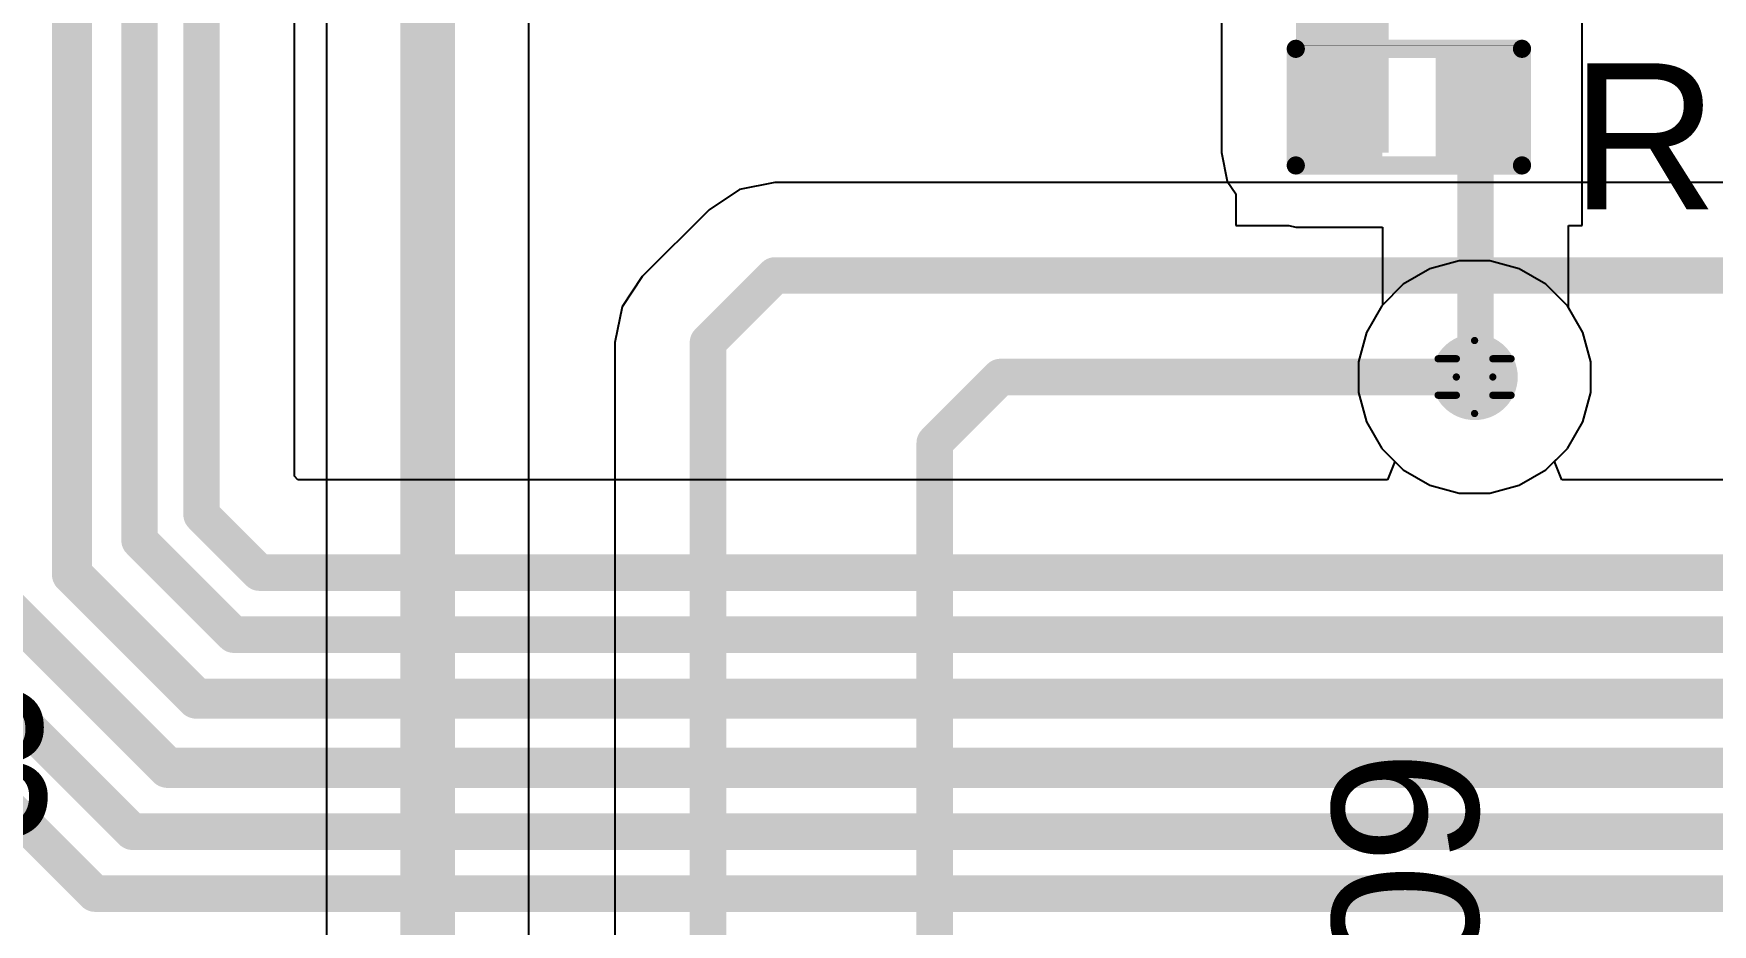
# Model space of a CAD drawing. Header units: inches. Extents: x -3 to 5437, y -3 to 5435.
# Drawn here: x 92.94 to 104.63, y 84.68 to 90.89 of the extents above; entities that cross this region are included whole.
import ezdxf

# ---------------------------------------------------------------- set-up
doc = ezdxf.new("R2010")
doc.units = ezdxf.units.IN
for name, color, linetype in [('Bottom Layer', 5, 'Continuous'), ('Drill Drawing', 1, 'Continuous'), ('GND', 16, 'Continuous'), ('PWR', 76, 'Continuous'), ('Top Layer', 1, 'Continuous'), ('Top Overlay', 2, 'Continuous'), ('Top Paste', 8, 'Continuous'), ('Top Solder', 216, 'Continuous'), ('Via Holes', 16, 'Continuous')]:
    doc.layers.add(name, color=color, linetype=linetype)
doc.styles.add('Arial', font='', dxfattribs={"height": 0.2})
doc.styles.get('Arial').set_extended_font_data('Arial')

# ---------------------------------------------------------------- blocks, each defined once
blk = doc.blocks.new('R___0402_445')
at = {"layer": 'Top Layer'}
for points in [[(-0.699, -0.318), (-0.699, 0.318), (-0.241, 0.318), (-0.241, -0.318)], [(0.241, -0.318), (0.241, 0.318), (0.699, 0.318), (0.699, -0.318)]]:
    blk.add_hatch(color=1, dxfattribs=at).paths.add_polyline_path(points)
at = {"layer": 'Top Paste'}
for points in [[(-0.699, -0.318), (-0.699, 0.318), (-0.241, 0.318), (-0.241, -0.318)], [(0.241, -0.318), (0.241, 0.318), (0.699, 0.318), (0.699, -0.318)]]:
    blk.add_hatch(color=8, dxfattribs=at).paths.add_polyline_path(points)
at = {"layer": 'Top Solder'}
for points in [[(-0.754, -0.373), (-0.754, 0.373), (-0.186, 0.373), (-0.186, -0.373)], [(0.186, -0.373), (0.186, 0.373), (0.754, 0.373), (0.754, -0.373)]]:
    blk.add_hatch(color=216, dxfattribs=at).paths.add_polyline_path(points)
at = {"layer": 'Top Overlay'}
for points in [[(0.787, 0.406, 0.127, 0.127, 0), (-0.787, 0.406, 0.127, 0.127, 0)], [(-0.787, 0.406, 0.127, 0.127, 0), (-0.787, -0.406, 0.127, 0.127, 0)], [(0.787, 0.406, 0.127, 0.127, 0), (0.787, -0.406, 0.127, 0.127, 0)], [(0.787, -0.406, 0.127, 0.127, 0), (-0.787, -0.406, 0.127, 0.127, 0)], [(0.813, -0.432, 0.00323, 0.00323, 0), (-0.813, -0.432, 0.00323, 0.00323, 0)]]:
    blk.add_lwpolyline(points, format="xyseb", dxfattribs=at)
for points in [[(-0.819, 0.406, 0.0635, 0.0635, 1), (-0.756, 0.406, 0.0635, 0.0635, 1)], [(-0.819, 0.406, 0.0635, 0.0635, 1), (-0.756, 0.406, 0.0635, 0.0635, 1)], [(0.756, 0.406, 0.0635, 0.0635, 1), (0.819, 0.406, 0.0635, 0.0635, 1)], [(0.756, 0.406, 0.0635, 0.0635, 1), (0.819, 0.406, 0.0635, 0.0635, 1)], [(-0.819, -0.406, 0.0635, 0.0635, 1), (-0.756, -0.406, 0.0635, 0.0635, 1)], [(-0.819, -0.406, 0.0635, 0.0635, 1), (-0.756, -0.406, 0.0635, 0.0635, 1)], [(0.756, -0.406, 0.0635, 0.0635, 1), (0.819, -0.406, 0.0635, 0.0635, 1)], [(0.756, -0.406, 0.0635, 0.0635, 1), (0.819, -0.406, 0.0635, 0.0635, 1)], [(-0.814, -0.432, 0.00161, 0.00161, 1), (-0.812, -0.432, 0.00161, 0.00161, 1)], [(0.812, -0.432, 0.00161, 0.00161, 1), (0.814, -0.432, 0.00161, 0.00161, 1)]]:
    blk.add_lwpolyline(points, format="xyseb", close=True, dxfattribs=at)

msp = doc.modelspace()

# ---------------------------------------------------------------- hatches: boundary and pattern name
at = {"layer": 'Bottom Layer'}
h = msp.add_hatch(color=5, dxfattribs=at)
edge = h.paths.add_edge_path()
edge.add_arc((102.972, 88.494), 0.3, 0, 360)
at = {"layer": 'GND'}
h = msp.add_hatch(color=16, dxfattribs=at)
edge = h.paths.add_edge_path()
edge.add_arc((102.972, 88.494), 0.3, 0, 360)
at = {"layer": 'PWR'}
h = msp.add_hatch(color=76, dxfattribs=at)
edge = h.paths.add_edge_path()
edge.add_arc((102.972, 88.494), 0.3, 0, 360)
at = {"layer": 'Top Layer'}
msp.add_hatch(color=1, dxfattribs=at).paths.add_polyline_path([(101.727, 90.056), (102.374, 90.056), (102.374, 93.346), (101.727, 93.346)])
h = msp.add_hatch(color=1, dxfattribs=at)
edge = h.paths.add_edge_path()
edge.add_arc((102.972, 88.494), 0.3, 0, 360)
at = {"layer": 'Via Holes'}
h = msp.add_hatch(color=7, dxfattribs=at)
edge = h.paths.add_edge_path()
edge.add_arc((102.972, 88.494), 0.15, 0, 360)

# ---------------------------------------------------------------- linework, layer by layer
at = {"layer": 'Bottom Layer'}
for p, q in [((96.386, 84.14), (96.386, 112.338)), ((94.977, 98.188), (94.977, 84.14)), ((97.852, 89.799), (97.642, 89.659)), ((98.1, 89.848), (97.852, 89.799)), ((109.639, 89.848), (98.1, 89.848)), ((97.642, 89.659), (97.176, 89.193)), ((97.176, 89.193), (97.036, 88.983)), ((97.036, 88.983), (96.986, 88.735)), ((96.986, 88.735), (96.986, 76.64))]:
    msp.add_line(p, q, dxfattribs=at)
for points in [[(95.682, 83.744, 0.381, 0.381, 0), (95.682, 113.538, 0.381, 0.381, 0)], [(97.634, 88.735, 0.254, 0.254, 0), (98.1, 89.201, 0.254, 0.254, 0)], [(98.1, 89.201, 0.254, 0.254, 0), (110.588, 89.201, 0.254, 0.254, 0)], [(97.634, 74.319, 0.254, 0.254, 0), (97.634, 88.735, 0.254, 0.254, 0)], [(99.212, 88.036, 0.254, 0.254, 0), (99.67, 88.494, 0.254, 0.254, 0)], [(99.67, 88.494, 0.254, 0.254, 0), (102.972, 88.494, 0.254, 0.254, 0)], [(99.212, 83.788, 0.254, 0.254, 0), (99.212, 88.036, 0.254, 0.254, 0)]]:
    msp.add_lwpolyline(points, format="xyseb", dxfattribs=at)
for points in [[(98.036, 89.201, 0.127, 0.127, 1), (98.163, 89.201, 0.127, 0.127, 1)], [(98.036, 89.201, 0.127, 0.127, 1), (98.163, 89.201, 0.127, 0.127, 1)], [(97.57, 88.735, 0.127, 0.127, 1), (97.697, 88.735, 0.127, 0.127, 1)], [(97.57, 88.735, 0.127, 0.127, 1), (97.697, 88.735, 0.127, 0.127, 1)], [(99.606, 88.494, 0.127, 0.127, 1), (99.733, 88.494, 0.127, 0.127, 1)], [(99.606, 88.494, 0.127, 0.127, 1), (99.733, 88.494, 0.127, 0.127, 1)], [(102.908, 88.494, 0.127, 0.127, 1), (103.035, 88.494, 0.127, 0.127, 1)], [(99.149, 88.036, 0.127, 0.127, 1), (99.276, 88.036, 0.127, 0.127, 1)], [(99.149, 88.036, 0.127, 0.127, 1), (99.276, 88.036, 0.127, 0.127, 1)]]:
    msp.add_lwpolyline(points, format="xyseb", close=True, dxfattribs=at)
at = {"layer": 'Drill Drawing'}
for points in [[(102.845, 88.621, 0.0508, 0.0508, 0), (102.972, 88.748, 0.0508, 0.0508, 0)], [(102.972, 88.748, 0.0508, 0.0508, 0), (103.099, 88.621, 0.0508, 0.0508, 0)], [(102.718, 88.621, 0.0508, 0.0508, 0), (102.845, 88.494, 0.0508, 0.0508, 0)], [(102.718, 88.621, 0.0508, 0.0508, 0), (102.845, 88.621, 0.0508, 0.0508, 0)], [(103.099, 88.621, 0.0508, 0.0508, 0), (103.226, 88.621, 0.0508, 0.0508, 0)], [(103.099, 88.494, 0.0508, 0.0508, 0), (103.226, 88.621, 0.0508, 0.0508, 0)], [(102.718, 88.367, 0.0508, 0.0508, 0), (102.845, 88.494, 0.0508, 0.0508, 0)], [(103.099, 88.494, 0.0508, 0.0508, 0), (103.226, 88.367, 0.0508, 0.0508, 0)], [(102.718, 88.367, 0.0508, 0.0508, 0), (102.845, 88.367, 0.0508, 0.0508, 0)], [(102.845, 88.367, 0.0508, 0.0508, 0), (102.972, 88.24, 0.0508, 0.0508, 0)], [(102.972, 88.24, 0.0508, 0.0508, 0), (103.099, 88.367, 0.0508, 0.0508, 0)], [(103.099, 88.367, 0.0508, 0.0508, 0), (103.226, 88.367, 0.0508, 0.0508, 0)]]:
    msp.add_lwpolyline(points, format="xyseb", dxfattribs=at)
for points in [[(102.959, 88.748, 0.0254, 0.0254, 1), (102.984, 88.748, 0.0254, 0.0254, 1)], [(102.959, 88.748, 0.0254, 0.0254, 1), (102.984, 88.748, 0.0254, 0.0254, 1)], [(102.705, 88.621, 0.0254, 0.0254, 1), (102.73, 88.621, 0.0254, 0.0254, 1)], [(102.705, 88.621, 0.0254, 0.0254, 1), (102.73, 88.621, 0.0254, 0.0254, 1)], [(102.832, 88.621, 0.0254, 0.0254, 1), (102.857, 88.621, 0.0254, 0.0254, 1)], [(102.832, 88.621, 0.0254, 0.0254, 1), (102.857, 88.621, 0.0254, 0.0254, 1)], [(103.086, 88.621, 0.0254, 0.0254, 1), (103.111, 88.621, 0.0254, 0.0254, 1)], [(103.086, 88.621, 0.0254, 0.0254, 1), (103.111, 88.621, 0.0254, 0.0254, 1)], [(103.213, 88.621, 0.0254, 0.0254, 1), (103.238, 88.621, 0.0254, 0.0254, 1)], [(103.213, 88.621, 0.0254, 0.0254, 1), (103.238, 88.621, 0.0254, 0.0254, 1)], [(102.832, 88.494, 0.0254, 0.0254, 1), (102.857, 88.494, 0.0254, 0.0254, 1)], [(102.832, 88.494, 0.0254, 0.0254, 1), (102.857, 88.494, 0.0254, 0.0254, 1)], [(103.086, 88.494, 0.0254, 0.0254, 1), (103.111, 88.494, 0.0254, 0.0254, 1)], [(103.086, 88.494, 0.0254, 0.0254, 1), (103.111, 88.494, 0.0254, 0.0254, 1)], [(102.705, 88.367, 0.0254, 0.0254, 1), (102.73, 88.367, 0.0254, 0.0254, 1)], [(102.705, 88.367, 0.0254, 0.0254, 1), (102.73, 88.367, 0.0254, 0.0254, 1)], [(102.832, 88.367, 0.0254, 0.0254, 1), (102.857, 88.367, 0.0254, 0.0254, 1)], [(102.832, 88.367, 0.0254, 0.0254, 1), (102.857, 88.367, 0.0254, 0.0254, 1)], [(103.086, 88.367, 0.0254, 0.0254, 1), (103.111, 88.367, 0.0254, 0.0254, 1)], [(103.086, 88.367, 0.0254, 0.0254, 1), (103.111, 88.367, 0.0254, 0.0254, 1)], [(103.213, 88.367, 0.0254, 0.0254, 1), (103.238, 88.367, 0.0254, 0.0254, 1)], [(103.213, 88.367, 0.0254, 0.0254, 1), (103.238, 88.367, 0.0254, 0.0254, 1)], [(102.959, 88.24, 0.0254, 0.0254, 1), (102.984, 88.24, 0.0254, 0.0254, 1)], [(102.959, 88.24, 0.0254, 0.0254, 1), (102.984, 88.24, 0.0254, 0.0254, 1)]]:
    msp.add_lwpolyline(points, format="xyseb", close=True, dxfattribs=at)
at = {"layer": 'GND'}
for p, q in [((102.66, 89.247), (102.475, 89.14)), ((102.865, 89.302), (102.66, 89.247)), ((103.078, 89.302), (102.865, 89.302)), ((103.283, 89.247), (103.078, 89.302)), ((103.468, 89.14), (103.283, 89.247)), ((102.475, 89.14), (102.325, 88.99)), ((103.618, 88.99), (103.468, 89.14)), ((102.325, 88.99), (102.219, 88.805)), ((103.725, 88.805), (103.618, 88.99)), ((102.219, 88.805), (102.164, 88.6)), ((103.78, 88.6), (103.725, 88.805)), ((102.164, 88.6), (102.164, 88.387)), ((103.78, 88.387), (103.78, 88.6)), ((102.164, 88.387), (102.219, 88.182)), ((103.725, 88.182), (103.78, 88.387)), ((102.219, 88.182), (102.325, 87.997)), ((103.618, 87.997), (103.725, 88.182)), ((102.325, 87.997), (102.475, 87.847)), ((103.468, 87.847), (103.618, 87.997)), ((102.475, 87.847), (102.66, 87.741)), ((103.283, 87.741), (103.468, 87.847)), ((102.66, 87.741), (102.865, 87.686)), ((102.865, 87.686), (103.078, 87.686)), ((103.078, 87.686), (103.283, 87.741))]:
    msp.add_line(p, q, dxfattribs=at)
at = {"layer": 'PWR'}
for p, q in [((102.66, 89.247), (102.475, 89.14)), ((102.865, 89.302), (102.66, 89.247)), ((103.078, 89.302), (102.865, 89.302)), ((103.283, 89.247), (103.078, 89.302)), ((103.468, 89.14), (103.283, 89.247)), ((102.475, 89.14), (102.325, 88.99)), ((103.618, 88.99), (103.468, 89.14)), ((102.325, 88.99), (102.219, 88.805)), ((103.725, 88.805), (103.618, 88.99)), ((102.219, 88.805), (102.164, 88.6)), ((103.78, 88.6), (103.725, 88.805)), ((102.164, 88.6), (102.164, 88.387)), ((103.78, 88.387), (103.78, 88.6)), ((102.164, 88.387), (102.219, 88.182)), ((103.725, 88.182), (103.78, 88.387)), ((102.219, 88.182), (102.325, 87.997)), ((103.618, 87.997), (103.725, 88.182)), ((102.325, 87.997), (102.475, 87.847)), ((103.468, 87.847), (103.618, 87.997)), ((102.475, 87.847), (102.66, 87.741)), ((103.283, 87.741), (103.468, 87.847)), ((102.66, 87.741), (102.865, 87.686)), ((102.865, 87.686), (103.078, 87.686)), ((103.078, 87.686), (103.283, 87.741))]:
    msp.add_line(p, q, dxfattribs=at)
at = {"layer": 'Top Layer'}
for p, q in [((94.754, 87.803), (94.754, 98.145)), ((101.209, 91.988), (101.209, 90.056)), ((103.721, 89.548), (103.721, 91.199)), ((101.209, 90.056), (101.248, 89.857)), ((101.248, 89.857), (101.308, 89.769)), ((101.308, 89.769), (101.308, 89.548)), ((101.308, 89.548), (101.677, 89.548)), ((101.677, 89.548), (101.727, 89.538)), ((103.625, 88.977), (103.625, 89.548)), ((103.625, 89.548), (103.721, 89.548)), ((101.727, 89.538), (102.331, 89.538)), ((102.331, 89.538), (102.331, 88.995)), ((102.325, 88.99), (102.219, 88.805)), ((102.331, 88.995), (102.325, 88.99)), ((103.725, 88.805), (103.625, 88.977)), ((102.219, 88.805), (102.164, 88.6)), ((103.78, 88.6), (103.725, 88.805)), ((102.164, 88.6), (102.164, 88.387)), ((103.78, 88.387), (103.78, 88.6)), ((102.164, 88.387), (102.219, 88.182)), ((103.725, 88.182), (103.78, 88.387)), ((102.219, 88.182), (102.325, 87.997)), ((103.618, 87.997), (103.725, 88.182)), ((102.325, 87.997), (102.416, 87.906)), ((103.527, 87.906), (103.618, 87.997)), ((94.778, 87.779), (94.754, 87.803)), ((102.416, 87.906), (102.364, 87.779)), ((103.58, 87.779), (103.527, 87.906)), ((102.364, 87.779), (94.778, 87.779)), ((118.341, 87.779), (103.58, 87.779))]:
    msp.add_line(p, q, dxfattribs=at)
for points in [[(93.205, 87.121, 0.279, 0.279, 0), (93.205, 110.916, 0.279, 0.279, 0)], [(93.675, 87.356, 0.254, 0.254, 0), (93.675, 99.424, 0.254, 0.254, 0)], [(94.107, 87.535, 0.254, 0.254, 0), (94.107, 98.413, 0.254, 0.254, 0)], [(102.978, 90.367, 0.254, 0.254, 0), (102.984, 90.373, 0.254, 0.254, 0)], [(102.978, 88.5, 0.254, 0.254, 0), (102.978, 90.367, 0.254, 0.254, 0)], [(102.972, 88.494, 0.254, 0.254, 0), (102.978, 88.5, 0.254, 0.254, 0)], [(94.107, 87.535, 0.254, 0.254, 0), (94.51, 87.132, 0.254, 0.254, 0)], [(93.675, 87.356, 0.254, 0.254, 0), (94.331, 86.7, 0.254, 0.254, 0)], [(93.205, 87.121, 0.279, 0.279, 0), (94.071, 86.255, 0.279, 0.279, 0)], [(94.51, 87.132, 0.254, 0.254, 0), (123.143, 87.132, 0.254, 0.254, 0)], [(92.723, 86.921, 0.279, 0.279, 0), (93.871, 85.773, 0.279, 0.279, 0)], [(92.242, 86.712, 0.254, 0.254, 0), (93.626, 85.328, 0.254, 0.254, 0)], [(94.331, 86.7, 0.254, 0.254, 0), (122.928, 86.7, 0.254, 0.254, 0)], [(91.696, 86.565, 0.254, 0.254, 0), (93.365, 84.897, 0.254, 0.254, 0)], [(94.071, 86.255, 0.279, 0.279, 0), (122.744, 86.255, 0.279, 0.279, 0)], [(93.871, 85.773, 0.279, 0.279, 0), (122.544, 85.773, 0.279, 0.279, 0)], [(93.626, 85.328, 0.254, 0.254, 0), (110.077, 85.328, 0.254, 0.254, 0)], [(93.365, 84.897, 0.254, 0.254, 0), (109.301, 84.897, 0.254, 0.254, 0)]]:
    msp.add_lwpolyline(points, format="xyseb", dxfattribs=at)
for points in [[(102.914, 90.367, 0.127, 0.127, 1), (103.041, 90.367, 0.127, 0.127, 1)], [(102.914, 90.367, 0.127, 0.127, 1), (103.041, 90.367, 0.127, 0.127, 1)], [(102.921, 90.373, 0.127, 0.127, 1), (103.048, 90.373, 0.127, 0.127, 1)], [(102.908, 88.494, 0.127, 0.127, 1), (103.035, 88.494, 0.127, 0.127, 1)], [(102.914, 88.5, 0.127, 0.127, 1), (103.041, 88.5, 0.127, 0.127, 1)], [(102.914, 88.5, 0.127, 0.127, 1), (103.041, 88.5, 0.127, 0.127, 1)], [(94.044, 87.535, 0.127, 0.127, 1), (94.171, 87.535, 0.127, 0.127, 1)], [(94.044, 87.535, 0.127, 0.127, 1), (94.171, 87.535, 0.127, 0.127, 1)], [(93.612, 87.356, 0.127, 0.127, 1), (93.739, 87.356, 0.127, 0.127, 1)], [(93.612, 87.356, 0.127, 0.127, 1), (93.739, 87.356, 0.127, 0.127, 1)], [(93.135, 87.121, 0.14, 0.14, 1), (93.275, 87.121, 0.14, 0.14, 1)], [(93.135, 87.121, 0.14, 0.14, 1), (93.275, 87.121, 0.14, 0.14, 1)], [(94.446, 87.132, 0.127, 0.127, 1), (94.573, 87.132, 0.127, 0.127, 1)], [(94.446, 87.132, 0.127, 0.127, 1), (94.573, 87.132, 0.127, 0.127, 1)], [(94.268, 86.7, 0.127, 0.127, 1), (94.395, 86.7, 0.127, 0.127, 1)], [(94.268, 86.7, 0.127, 0.127, 1), (94.395, 86.7, 0.127, 0.127, 1)], [(94.001, 86.255, 0.14, 0.14, 1), (94.141, 86.255, 0.14, 0.14, 1)], [(94.001, 86.255, 0.14, 0.14, 1), (94.141, 86.255, 0.14, 0.14, 1)], [(93.801, 85.773, 0.14, 0.14, 1), (93.941, 85.773, 0.14, 0.14, 1)], [(93.801, 85.773, 0.14, 0.14, 1), (93.941, 85.773, 0.14, 0.14, 1)], [(93.562, 85.328, 0.127, 0.127, 1), (93.689, 85.328, 0.127, 0.127, 1)], [(93.562, 85.328, 0.127, 0.127, 1), (93.689, 85.328, 0.127, 0.127, 1)], [(93.301, 84.897, 0.127, 0.127, 1), (93.428, 84.897, 0.127, 0.127, 1)], [(93.301, 84.897, 0.127, 0.127, 1), (93.428, 84.897, 0.127, 0.127, 1)]]:
    msp.add_lwpolyline(points, format="xyseb", close=True, dxfattribs=at)

# ---------------------------------------------------------------- block references
at = {"rotation": 180}
msp.add_blockref('R___0402_445', (102.514, 90.373), dxfattribs=at)

# ---------------------------------------------------------------- texts
at = {"layer": 'Top Overlay', "style": 'Arial'}
for s, p in [('R16', (103.641, 89.662)), ('Q43', (90.416, 85.293))]:
    msp.add_text(s, height=1.016, dxfattribs=at).set_placement(p)
msp.add_text('C109', height=1.016, rotation=90, dxfattribs=at).set_placement((102.997, 82.5))

doc.saveas('drawing.dxf')
